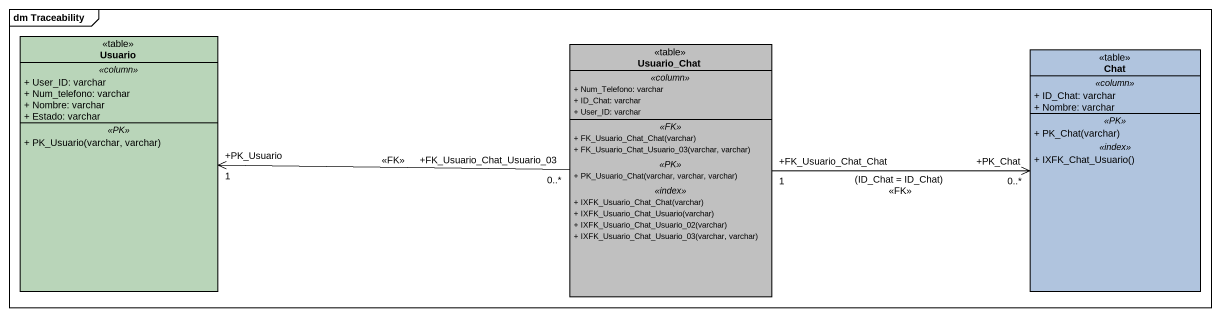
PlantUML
@startuml
mainframe dm Traceability
hide circle
hide empty members
skinparam classAttributeIconSize 0
class Usuario <<table>> #B9D5B9 {
  .. <<column>> ..
  + User_ID: varchar
  + Num_telefono: varchar
  + Nombre: varchar
  + Estado: varchar
  .. <<PK>> ..
  + PK_Usuario(varchar, varchar)
}
class Usuario_Chat <<table>> #C0C0C0 {
  .. <<column>> ..
  + Num_Telefono: varchar
  + ID_Chat: varchar
  + User_ID: varchar
  .. <<FK>> ..
  + FK_Usuario_Chat_Chat(varchar)
  + FK_Usuario_Chat_Usuario_03(varchar, varchar)
  .. <<PK>> ..
  + PK_Usuario_Chat(varchar, varchar, varchar)
  .. <<index>> ..
  + IXFK_Usuario_Chat_Chat(varchar)
  + IXFK_Usuario_Chat_Usuario(varchar)
  + IXFK_Usuario_Chat_Usuario_02(varchar)
  + IXFK_Usuario_Chat_Usuario_03(varchar, varchar)
}
class Chat <<table>> #B0C4DE {
  .. <<column>> ..
  + ID_Chat: varchar
  + Nombre: varchar
  .. <<PK>> ..
  + PK_Chat(varchar)
  .. <<index>> ..
  + IXFK_Chat_Usuario()
}
Usuario_Chat "+FK_Usuario_Chat_Usuario_03\n0..*" -left-> "+PK_Usuario\n1" Usuario : <<FK>>
Usuario_Chat "+FK_Usuario_Chat_Chat\n1" -right-> "+PK_Chat\n0..*" Chat : (ID_Chat = ID_Chat)\n<<FK>>
@enduml
